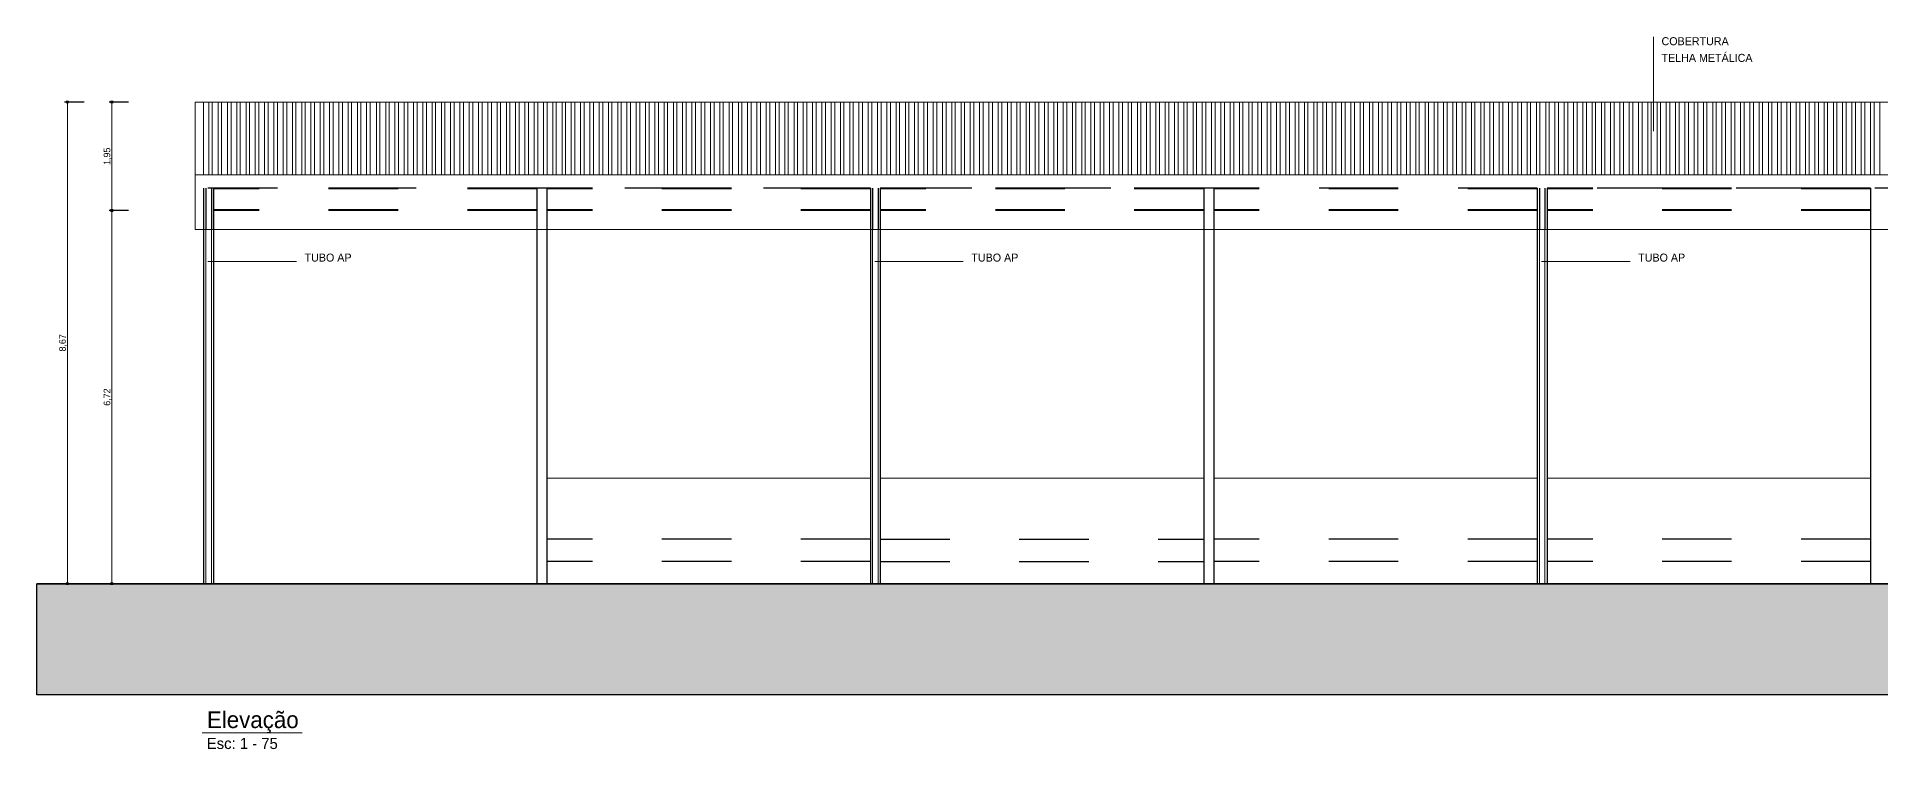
# Model space of a CAD drawing. Header units: millimetres. Extents: x 3006 to 6000, y 1661 to 3774.
# Drawn here: x 4011.14 to 4044.31, y 1777.83 to 1790.66 of the extents above; entities that cross this region are included whole.
import ezdxf

# ---------------------------------------------------------------- set-up
doc = ezdxf.new("R2010")
doc.units = ezdxf.units.MM
doc.header["$LTSCALE"] = 10
doc.linetypes.add('TT3', pattern=[0.25, 0.125, -0.125])
for name, color, linetype, lineweight in [('.10', 200, 'Continuous', 9), ('.15', 150, 'Continuous', 15), ('.25', 70, 'Continuous', 25), ('COTAS', 230, 'Continuous', 15)]:
    doc.layers.add(name, color=color, linetype=linetype, lineweight=lineweight)
for name, color, linetype in [('.20 hachura', 185, 'Continuous'), ('ARQ-PRJ', 8, 'TT3'), ('ARQ-STR-MET-PRJ', 8, 'TT3'), ('Escrita', 34, 'Continuous')]:
    doc.layers.add(name, color=color, linetype=linetype)
doc.layers.add('Verde', color=7, linetype='Continuous', true_color=0x136734)
doc.styles.add('Texto Wilian', font='himalaya.ttf')
doc.dimstyles.new('Cota 1-75 Exter WMJ', dxfattribs={"dimtxt": 0.12, "dimasz": 0.05, "dimexe": 0.05, "dimexo": 0.1, "dimgap": 0.002, "dimtad": 1, "dimzin": 1, "dimtxsty": 'Texto Wilian', "dimblk": 'BOXFILLED', "dimcen": 2.5, "dimclrd": 230, "dimclre": 230, "dimclrt": 104, "dimazin": 0, "dimtfac": 1, "dimtix": 1, "dimtmove": 0, "dimatfit": 3, "dimfxl": 0.3, "dimfxlon": 1, "dimlwd": 20, "dimarcsym": 1})

# ---------------------------------------------------------------- blocks, each defined once
blk = doc.blocks.new('_BoxFilled')
at = {"color": 0, "linetype": 'ByBlock', "lineweight": -2}
blk.add_line((-0.5, 0), (-1, 0), dxfattribs=at)
at = {"color": 0, "linetype": 'ByBlock'}
blk.add_solid([(-0.5, 0.5), (0.5, 0.5), (-0.5, -0.5), (0.5, -0.5)], dxfattribs=at)
blk = doc.blocks.new('*D534')
at = {"layer": 'COTAS', "color": 230, "lineweight": -2, "transparency": 16777216}
for p, q in [((4012.792, 1789.485), (4012.442, 1789.485)), ((4012.792, 1787.531), (4012.442, 1787.531))]:
    blk.add_line(p, q, dxfattribs=at)
at = {"layer": 'COTAS', "color": 230, "linetype": 'Continuous', "lineweight": 20, "transparency": 16777216}
blk.add_line((4012.492, 1789.435), (4012.492, 1787.581), dxfattribs=at)
at = {"layer": 'Defpoints', "color": 0, "transparency": 16777216}
for p in [(4013.992, 1789.485), (4012.492, 1787.531), (4014.142, 1787.531)]:
    blk.add_point(p, dxfattribs=at)
at = {"layer": 'COTAS', "color": 230, "lineweight": 20, "transparency": 16777216, "xscale": 0.05, "yscale": 0.05, "zscale": 0.05}
for p, rotation in [((4012.492, 1789.485), 90), ((4012.492, 1787.531), 270)]:
    blk.add_blockref('_BoxFilled', p, dxfattribs=dict(at, rotation=rotation))
at = {"layer": 'COTAS', "color": 104, "transparency": 16777216, "insert": (4012.415, 1788.508), "char_height": 0.12, "attachment_point": 5, "rotation": 90, "style": 'Texto Wilian'}
blk.add_mtext('1,95', dxfattribs=at)
blk = doc.blocks.new('*D535')
at = {"layer": 'COTAS', "color": 230, "lineweight": -2, "transparency": 16777216}
for p, q in [((4012.792, 1787.531), (4012.442, 1787.531)), ((4012.792, 1780.813), (4012.442, 1780.813))]:
    blk.add_line(p, q, dxfattribs=at)
at = {"layer": 'COTAS', "color": 230, "linetype": 'Continuous', "lineweight": 20, "transparency": 16777216}
blk.add_line((4012.492, 1787.481), (4012.492, 1780.863), dxfattribs=at)
at = {"layer": 'Defpoints', "color": 0, "transparency": 16777216}
for p in [(4014.142, 1787.531), (4012.492, 1780.813), (4014.142, 1780.813)]:
    blk.add_point(p, dxfattribs=at)
at = {"layer": 'COTAS', "color": 230, "lineweight": 20, "transparency": 16777216, "xscale": 0.05, "yscale": 0.05, "zscale": 0.05}
for p, rotation in [((4012.492, 1787.531), 90), ((4012.492, 1780.813), 270)]:
    blk.add_blockref('_BoxFilled', p, dxfattribs=dict(at, rotation=rotation))
at = {"layer": 'COTAS', "color": 104, "transparency": 16777216, "insert": (4012.415, 1784.172), "char_height": 0.12, "attachment_point": 5, "rotation": 90, "style": 'Texto Wilian'}
blk.add_mtext('6,72', dxfattribs=at)
blk = doc.blocks.new('*D536')
at = {"layer": 'COTAS', "color": 230, "lineweight": -2, "transparency": 16777216}
for p, q in [((4011.992, 1789.485), (4011.642, 1789.485)), ((4011.992, 1780.813), (4011.642, 1780.813))]:
    blk.add_line(p, q, dxfattribs=at)
at = {"layer": 'COTAS', "color": 230, "linetype": 'Continuous', "lineweight": 20, "transparency": 16777216}
blk.add_line((4011.692, 1789.435), (4011.692, 1780.863), dxfattribs=at)
at = {"layer": 'Defpoints', "color": 0, "transparency": 16777216}
for p in [(4012.292, 1789.485), (4011.692, 1780.813), (4012.292, 1780.813)]:
    blk.add_point(p, dxfattribs=at)
at = {"layer": 'COTAS', "color": 230, "lineweight": 20, "transparency": 16777216, "xscale": 0.05, "yscale": 0.05, "zscale": 0.05}
for p, rotation in [((4011.692, 1789.485), 90), ((4011.692, 1780.813), 270)]:
    blk.add_blockref('_BoxFilled', p, dxfattribs=dict(at, rotation=rotation))
at = {"layer": 'COTAS', "color": 104, "transparency": 16777216, "insert": (4011.615, 1785.149), "char_height": 0.12, "attachment_point": 5, "rotation": 90, "style": 'Texto Wilian'}
blk.add_mtext('8,67', dxfattribs=at)

msp = doc.modelspace()

# ---------------------------------------------------------------- hatches: boundary and pattern name
at = {"layer": '.20 hachura', "true_color": 0xc2a3a3}
h = msp.add_hatch(dxfattribs=at)
h.set_pattern_fill('EARTH', color=253, scale=0.1)
h.paths.add_polyline_path([(4071.503, 1778.813), (4071.503, 1780.813), (4011.142, 1780.813), (4011.142, 1778.813)])

# ---------------------------------------------------------------- linework, layer by layer
at = {"layer": '.10', "color": 200, "lineweight": 9}
for p, q in [((4014.182, 1787.187), (4014.182, 1780.813)), ((4014.282, 1787.187), (4014.282, 1780.813)), ((4026.182, 1787.187), (4026.182, 1780.813)), ((4026.282, 1787.187), (4026.282, 1780.813)), ((4038.182, 1787.187), (4038.182, 1780.813)), ((4038.282, 1787.187), (4038.282, 1780.813)), ((4026.142, 1782.713), (4020.321, 1782.713)), ((4026.321, 1782.713), (4032.142, 1782.713)), ((4038.142, 1782.713), (4032.321, 1782.713)), ((4044.142, 1782.713), (4038.321, 1782.713))]:
    msp.add_line(p, q, dxfattribs=at)
at = {"layer": '.15', "color": 150, "lineweight": 15}
for p, q in [((4013.992, 1788.177), (4013.992, 1789.485)), ((4014.142, 1789.485), (4013.992, 1789.485)), ((4050.321, 1789.485), (4014.142, 1789.485)), ((4014.142, 1788.177), (4014.142, 1789.485)), ((4014.235, 1789.485), (4014.235, 1788.177)), ((4014.299, 1789.485), (4014.299, 1788.177)), ((4014.402, 1789.485), (4014.402, 1788.177)), ((4014.466, 1789.485), (4014.466, 1788.177)), ((4014.572, 1789.485), (4014.572, 1788.177)), ((4014.636, 1789.485), (4014.636, 1788.177)), ((4014.739, 1789.485), (4014.739, 1788.177)), ((4014.803, 1789.485), (4014.803, 1788.177)), ((4014.906, 1789.485), (4014.906, 1788.177)), ((4014.97, 1789.485), (4014.97, 1788.177)), ((4015.073, 1789.485), (4015.073, 1788.177)), ((4015.137, 1789.485), (4015.137, 1788.177)), ((4015.24, 1789.485), (4015.24, 1788.177)), ((4015.304, 1789.485), (4015.304, 1788.177)), ((4015.407, 1789.485), (4015.407, 1788.177)), ((4015.471, 1789.485), (4015.471, 1788.177)), ((4015.574, 1789.485), (4015.574, 1788.177)), ((4015.638, 1789.485), (4015.638, 1788.177)), ((4015.741, 1789.485), (4015.741, 1788.177)), ((4015.805, 1789.485), (4015.805, 1788.177)), ((4015.908, 1789.485), (4015.908, 1788.177)), ((4015.972, 1789.485), (4015.972, 1788.177)), ((4016.075, 1789.485), (4016.075, 1788.177)), ((4016.139, 1789.485), (4016.139, 1788.177)), ((4016.242, 1789.485), (4016.242, 1788.177)), ((4016.306, 1789.485), (4016.306, 1788.177)), ((4016.409, 1789.485), (4016.409, 1788.177)), ((4016.473, 1789.485), (4016.473, 1788.177)), ((4016.576, 1789.485), (4016.576, 1788.177)), ((4016.64, 1789.485), (4016.64, 1788.177)), ((4016.743, 1789.485), (4016.743, 1788.177)), ((4016.807, 1789.485), (4016.807, 1788.177)), ((4016.91, 1789.485), (4016.91, 1788.177)), ((4016.974, 1789.485), (4016.974, 1788.177)), ((4017.077, 1789.485), (4017.077, 1788.177)), ((4017.141, 1789.485), (4017.141, 1788.177)), ((4017.253, 1789.485), (4017.253, 1788.177)), ((4017.317, 1789.485), (4017.317, 1788.177)), ((4017.42, 1789.485), (4017.42, 1788.177)), ((4017.484, 1789.485), (4017.484, 1788.177)), ((4017.587, 1789.485), (4017.587, 1788.177)), ((4017.651, 1789.485), (4017.651, 1788.177)), ((4017.754, 1789.485), (4017.754, 1788.177)), ((4017.818, 1789.485), (4017.818, 1788.177)), ((4017.921, 1789.485), (4017.921, 1788.177)), ((4017.985, 1789.485), (4017.985, 1788.177)), ((4018.088, 1789.485), (4018.088, 1788.177)), ((4018.152, 1789.485), (4018.152, 1788.177)), ((4018.255, 1789.485), (4018.255, 1788.177)), ((4018.319, 1789.485), (4018.319, 1788.177)), ((4018.422, 1789.485), (4018.422, 1788.177)), ((4018.486, 1789.485), (4018.486, 1788.177)), ((4018.589, 1789.485), (4018.589, 1788.177)), ((4018.653, 1789.485), (4018.653, 1788.177)), ((4018.756, 1789.485), (4018.756, 1788.177)), ((4018.82, 1789.485), (4018.82, 1788.177)), ((4018.923, 1789.485), (4018.923, 1788.177)), ((4018.987, 1789.485), (4018.987, 1788.177)), ((4019.09, 1789.485), (4019.09, 1788.177)), ((4019.154, 1789.485), (4019.154, 1788.177)), ((4019.257, 1789.485), (4019.257, 1788.177)), ((4019.321, 1789.485), (4019.321, 1788.177)), ((4019.424, 1789.485), (4019.424, 1788.177)), ((4019.488, 1789.485), (4019.488, 1788.177)), ((4019.591, 1789.485), (4019.591, 1788.177)), ((4019.655, 1789.485), (4019.655, 1788.177)), ((4019.758, 1789.485), (4019.758, 1788.177)), ((4019.822, 1789.485), (4019.822, 1788.177)), ((4019.925, 1789.485), (4019.925, 1788.177)), ((4019.989, 1789.485), (4019.989, 1788.177)), ((4020.092, 1789.485), (4020.092, 1788.177)), ((4020.156, 1789.485), (4020.156, 1788.177)), ((4020.259, 1789.485), (4020.259, 1788.177)), ((4020.323, 1789.485), (4020.323, 1788.177)), ((4020.426, 1789.485), (4020.426, 1788.177)), ((4020.49, 1789.485), (4020.49, 1788.177)), ((4020.593, 1789.485), (4020.593, 1788.177)), ((4020.657, 1789.485), (4020.657, 1788.177)), ((4020.76, 1789.485), (4020.76, 1788.177)), ((4020.824, 1789.485), (4020.824, 1788.177)), ((4020.927, 1789.485), (4020.927, 1788.177)), ((4020.991, 1789.485), (4020.991, 1788.177)), ((4021.094, 1789.485), (4021.094, 1788.177)), ((4021.158, 1789.485), (4021.158, 1788.177)), ((4021.261, 1789.485), (4021.261, 1788.177)), ((4021.325, 1789.485), (4021.325, 1788.177)), ((4021.428, 1789.485), (4021.428, 1788.177)), ((4021.492, 1789.485), (4021.492, 1788.177)), ((4021.595, 1789.485), (4021.595, 1788.177)), ((4021.659, 1789.485), (4021.659, 1788.177)), ((4021.762, 1789.485), (4021.762, 1788.177)), ((4021.826, 1789.485), (4021.826, 1788.177)), ((4021.929, 1789.485), (4021.929, 1788.177)), ((4021.993, 1789.485), (4021.993, 1788.177)), ((4022.096, 1789.485), (4022.096, 1788.177)), ((4022.16, 1789.485), (4022.16, 1788.177)), ((4022.263, 1789.485), (4022.263, 1788.177)), ((4022.327, 1789.485), (4022.327, 1788.177)), ((4022.43, 1789.485), (4022.43, 1788.177)), ((4022.494, 1789.485), (4022.494, 1788.177)), ((4022.597, 1789.485), (4022.597, 1788.177)), ((4022.661, 1789.485), (4022.661, 1788.177)), ((4022.764, 1789.485), (4022.764, 1788.177)), ((4022.828, 1789.485), (4022.828, 1788.177)), ((4022.931, 1789.485), (4022.931, 1788.177)), ((4022.995, 1789.485), (4022.995, 1788.177)), ((4023.098, 1789.485), (4023.098, 1788.177)), ((4023.162, 1789.485), (4023.162, 1788.177)), ((4023.265, 1789.485), (4023.265, 1788.177)), ((4023.329, 1789.485), (4023.329, 1788.177)), ((4023.432, 1789.485), (4023.432, 1788.177)), ((4023.496, 1789.485), (4023.496, 1788.177)), ((4023.599, 1789.485), (4023.599, 1788.177)), ((4023.663, 1789.485), (4023.663, 1788.177)), ((4023.766, 1789.485), (4023.766, 1788.177)), ((4023.83, 1789.485), (4023.83, 1788.177)), ((4023.933, 1789.485), (4023.933, 1788.177)), ((4023.997, 1789.485), (4023.997, 1788.177)), ((4024.1, 1789.485), (4024.1, 1788.177)), ((4024.164, 1789.485), (4024.164, 1788.177)), ((4024.267, 1789.485), (4024.267, 1788.177)), ((4024.331, 1789.485), (4024.331, 1788.177)), ((4024.434, 1789.485), (4024.434, 1788.177)), ((4024.498, 1789.485), (4024.498, 1788.177)), ((4024.601, 1789.485), (4024.601, 1788.177)), ((4024.665, 1789.485), (4024.665, 1788.177)), ((4024.768, 1789.485), (4024.768, 1788.177)), ((4024.832, 1789.485), (4024.832, 1788.177)), ((4024.935, 1789.485), (4024.935, 1788.177)), ((4024.999, 1789.485), (4024.999, 1788.177)), ((4025.102, 1789.485), (4025.102, 1788.177)), ((4025.166, 1789.485), (4025.166, 1788.177)), ((4025.269, 1789.485), (4025.269, 1788.177)), ((4025.333, 1789.485), (4025.333, 1788.177)), ((4025.436, 1789.485), (4025.436, 1788.177)), ((4025.5, 1789.485), (4025.5, 1788.177)), ((4025.603, 1789.485), (4025.603, 1788.177)), ((4025.667, 1789.485), (4025.667, 1788.177)), ((4025.77, 1789.485), (4025.77, 1788.177)), ((4025.834, 1789.485), (4025.834, 1788.177)), ((4025.937, 1789.485), (4025.937, 1788.177)), ((4026.001, 1789.485), (4026.001, 1788.177)), ((4026.104, 1789.485), (4026.104, 1788.177)), ((4026.168, 1789.485), (4026.168, 1788.177)), ((4026.271, 1789.485), (4026.271, 1788.177)), ((4026.335, 1789.485), (4026.335, 1788.177)), ((4026.438, 1789.485), (4026.438, 1788.177)), ((4026.502, 1789.485), (4026.502, 1788.177)), ((4026.605, 1789.485), (4026.605, 1788.177)), ((4026.669, 1789.485), (4026.669, 1788.177)), ((4026.772, 1789.485), (4026.772, 1788.177)), ((4026.836, 1789.485), (4026.836, 1788.177)), ((4026.939, 1789.485), (4026.939, 1788.177)), ((4027.003, 1789.485), (4027.003, 1788.177)), ((4027.106, 1789.485), (4027.106, 1788.177)), ((4027.17, 1789.485), (4027.17, 1788.177)), ((4027.273, 1789.485), (4027.273, 1788.177)), ((4027.337, 1789.485), (4027.337, 1788.177)), ((4027.44, 1789.485), (4027.44, 1788.177)), ((4027.504, 1789.485), (4027.504, 1788.177)), ((4027.607, 1789.485), (4027.607, 1788.177)), ((4027.671, 1789.485), (4027.671, 1788.177)), ((4027.774, 1789.485), (4027.774, 1788.177)), ((4027.838, 1789.485), (4027.838, 1788.177)), ((4027.941, 1789.485), (4027.941, 1788.177)), ((4028.005, 1789.485), (4028.005, 1788.177)), ((4028.108, 1789.485), (4028.108, 1788.177)), ((4028.172, 1789.485), (4028.172, 1788.177)), ((4028.275, 1789.485), (4028.275, 1788.177)), ((4028.339, 1789.485), (4028.339, 1788.177)), ((4028.442, 1789.485), (4028.442, 1788.177)), ((4028.506, 1789.485), (4028.506, 1788.177)), ((4028.609, 1789.485), (4028.609, 1788.177)), ((4028.673, 1789.485), (4028.673, 1788.177)), ((4028.776, 1789.485), (4028.776, 1788.177)), ((4028.84, 1789.485), (4028.84, 1788.177)), ((4028.943, 1789.485), (4028.943, 1788.177)), ((4029.007, 1789.485), (4029.007, 1788.177)), ((4029.11, 1789.485), (4029.11, 1788.177)), ((4029.174, 1789.485), (4029.174, 1788.177)), ((4029.277, 1789.485), (4029.277, 1788.177)), ((4029.341, 1789.485), (4029.341, 1788.177)), ((4029.444, 1789.485), (4029.444, 1788.177)), ((4029.508, 1789.485), (4029.508, 1788.177)), ((4029.611, 1789.485), (4029.611, 1788.177)), ((4029.675, 1789.485), (4029.675, 1788.177)), ((4029.778, 1789.485), (4029.778, 1788.177)), ((4029.842, 1789.485), (4029.842, 1788.177)), ((4029.945, 1789.485), (4029.945, 1788.177)), ((4030.009, 1789.485), (4030.009, 1788.177)), ((4030.112, 1789.485), (4030.112, 1788.177)), ((4030.176, 1789.485), (4030.176, 1788.177)), ((4030.279, 1789.485), (4030.279, 1788.177)), ((4030.343, 1789.485), (4030.343, 1788.177)), ((4030.446, 1789.485), (4030.446, 1788.177)), ((4030.51, 1789.485), (4030.51, 1788.177)), ((4030.613, 1789.485), (4030.613, 1788.177)), ((4030.677, 1789.485), (4030.677, 1788.177)), ((4030.78, 1789.485), (4030.78, 1788.177)), ((4030.844, 1789.485), (4030.844, 1788.177)), ((4030.947, 1789.485), (4030.947, 1788.177)), ((4031.011, 1789.485), (4031.011, 1788.177)), ((4031.114, 1789.485), (4031.114, 1788.177)), ((4031.178, 1789.485), (4031.178, 1788.177)), ((4031.281, 1789.485), (4031.281, 1788.177)), ((4031.345, 1789.485), (4031.345, 1788.177)), ((4031.448, 1789.485), (4031.448, 1788.177)), ((4031.512, 1789.485), (4031.512, 1788.177)), ((4031.615, 1789.485), (4031.615, 1788.177)), ((4031.679, 1789.485), (4031.679, 1788.177)), ((4031.782, 1789.485), (4031.782, 1788.177)), ((4031.846, 1789.485), (4031.846, 1788.177)), ((4031.949, 1789.485), (4031.949, 1788.177)), ((4032.013, 1789.485), (4032.013, 1788.177)), ((4032.116, 1789.485), (4032.116, 1788.177)), ((4032.18, 1789.485), (4032.18, 1788.177)), ((4032.283, 1789.485), (4032.283, 1788.177)), ((4032.347, 1789.485), (4032.347, 1788.177)), ((4032.45, 1789.485), (4032.45, 1788.177)), ((4032.514, 1789.485), (4032.514, 1788.177)), ((4032.617, 1789.485), (4032.617, 1788.177)), ((4032.681, 1789.485), (4032.681, 1788.177)), ((4032.784, 1789.485), (4032.784, 1788.177)), ((4032.848, 1789.485), (4032.848, 1788.177)), ((4032.951, 1789.485), (4032.951, 1788.177)), ((4033.015, 1789.485), (4033.015, 1788.177)), ((4033.118, 1789.485), (4033.118, 1788.177)), ((4033.182, 1789.485), (4033.182, 1788.177)), ((4033.285, 1789.485), (4033.285, 1788.177)), ((4033.349, 1789.485), (4033.349, 1788.177)), ((4033.452, 1789.485), (4033.452, 1788.177)), ((4033.516, 1789.485), (4033.516, 1788.177)), ((4033.619, 1789.485), (4033.619, 1788.177)), ((4033.683, 1789.485), (4033.683, 1788.177)), ((4033.786, 1789.485), (4033.786, 1788.177)), ((4033.85, 1789.485), (4033.85, 1788.177)), ((4033.953, 1789.485), (4033.953, 1788.177)), ((4034.017, 1789.485), (4034.017, 1788.177)), ((4034.12, 1789.485), (4034.12, 1788.177)), ((4034.184, 1789.485), (4034.184, 1788.177)), ((4034.287, 1789.485), (4034.287, 1788.177)), ((4034.351, 1789.485), (4034.351, 1788.177)), ((4034.454, 1789.485), (4034.454, 1788.177)), ((4034.518, 1789.485), (4034.518, 1788.177)), ((4034.621, 1789.485), (4034.621, 1788.177)), ((4034.685, 1789.485), (4034.685, 1788.177)), ((4034.788, 1789.485), (4034.788, 1788.177)), ((4034.852, 1789.485), (4034.852, 1788.177)), ((4034.955, 1789.485), (4034.955, 1788.177)), ((4035.019, 1789.485), (4035.019, 1788.177)), ((4035.122, 1789.485), (4035.122, 1788.177)), ((4035.186, 1789.485), (4035.186, 1788.177)), ((4035.289, 1789.485), (4035.289, 1788.177)), ((4035.353, 1789.485), (4035.353, 1788.177)), ((4035.456, 1789.485), (4035.456, 1788.177)), ((4035.52, 1789.485), (4035.52, 1788.177)), ((4035.623, 1789.485), (4035.623, 1788.177)), ((4035.687, 1789.485), (4035.687, 1788.177)), ((4035.79, 1789.485), (4035.79, 1788.177)), ((4035.854, 1789.485), (4035.854, 1788.177)), ((4035.957, 1789.485), (4035.957, 1788.177)), ((4036.021, 1789.485), (4036.021, 1788.177)), ((4036.124, 1789.485), (4036.124, 1788.177)), ((4036.188, 1789.485), (4036.188, 1788.177)), ((4036.291, 1789.485), (4036.291, 1788.177)), ((4036.355, 1789.485), (4036.355, 1788.177)), ((4036.458, 1789.485), (4036.458, 1788.177)), ((4036.522, 1789.485), (4036.522, 1788.177)), ((4036.625, 1789.485), (4036.625, 1788.177)), ((4036.689, 1789.485), (4036.689, 1788.177)), ((4036.792, 1789.485), (4036.792, 1788.177)), ((4036.856, 1789.485), (4036.856, 1788.177)), ((4036.959, 1789.485), (4036.959, 1788.177)), ((4037.023, 1789.485), (4037.023, 1788.177)), ((4037.126, 1789.485), (4037.126, 1788.177)), ((4037.19, 1789.485), (4037.19, 1788.177)), ((4037.293, 1789.485), (4037.293, 1788.177)), ((4037.357, 1789.485), (4037.357, 1788.177)), ((4037.46, 1789.485), (4037.46, 1788.177)), ((4037.524, 1789.485), (4037.524, 1788.177)), ((4037.627, 1789.485), (4037.627, 1788.177)), ((4037.691, 1789.485), (4037.691, 1788.177)), ((4037.794, 1789.485), (4037.794, 1788.177)), ((4037.858, 1789.485), (4037.858, 1788.177)), ((4037.961, 1789.485), (4037.961, 1788.177)), ((4038.025, 1789.485), (4038.025, 1788.177)), ((4038.128, 1789.485), (4038.128, 1788.177)), ((4038.192, 1789.485), (4038.192, 1788.177)), ((4038.295, 1789.485), (4038.295, 1788.177)), ((4038.359, 1789.485), (4038.359, 1788.177)), ((4038.462, 1789.485), (4038.462, 1788.177)), ((4038.526, 1789.485), (4038.526, 1788.177)), ((4038.629, 1789.485), (4038.629, 1788.177)), ((4038.693, 1789.485), (4038.693, 1788.177)), ((4038.796, 1789.485), (4038.796, 1788.177)), ((4038.86, 1789.485), (4038.86, 1788.177)), ((4038.963, 1789.485), (4038.963, 1788.177)), ((4039.027, 1789.485), (4039.027, 1788.177)), ((4039.13, 1789.485), (4039.13, 1788.177)), ((4039.194, 1789.485), (4039.194, 1788.177)), ((4039.297, 1789.485), (4039.297, 1788.177)), ((4039.361, 1789.485), (4039.361, 1788.177)), ((4039.464, 1789.485), (4039.464, 1788.177)), ((4039.528, 1789.485), (4039.528, 1788.177)), ((4039.631, 1789.485), (4039.631, 1788.177)), ((4039.695, 1789.485), (4039.695, 1788.177)), ((4039.798, 1789.485), (4039.798, 1788.177)), ((4039.862, 1789.485), (4039.862, 1788.177)), ((4039.965, 1789.485), (4039.965, 1788.177)), ((4040.029, 1789.485), (4040.029, 1788.177)), ((4040.132, 1789.485), (4040.132, 1788.177)), ((4040.196, 1789.485), (4040.196, 1788.177)), ((4040.299, 1789.485), (4040.299, 1788.177)), ((4040.363, 1789.485), (4040.363, 1788.177)), ((4040.466, 1789.485), (4040.466, 1788.177)), ((4040.53, 1789.485), (4040.53, 1788.177)), ((4040.633, 1789.485), (4040.633, 1788.177)), ((4040.697, 1789.485), (4040.697, 1788.177)), ((4040.8, 1789.485), (4040.8, 1788.177)), ((4040.864, 1789.485), (4040.864, 1788.177)), ((4040.967, 1789.485), (4040.967, 1788.177)), ((4041.031, 1789.485), (4041.031, 1788.177)), ((4041.134, 1789.485), (4041.134, 1788.177)), ((4041.198, 1789.485), (4041.198, 1788.177)), ((4041.301, 1789.485), (4041.301, 1788.177)), ((4041.365, 1789.485), (4041.365, 1788.177)), ((4041.468, 1789.485), (4041.468, 1788.177)), ((4041.532, 1789.485), (4041.532, 1788.177)), ((4041.635, 1789.485), (4041.635, 1788.177)), ((4041.699, 1789.485), (4041.699, 1788.177)), ((4041.802, 1789.485), (4041.802, 1788.177)), ((4041.866, 1789.485), (4041.866, 1788.177)), ((4041.969, 1789.485), (4041.969, 1788.177)), ((4042.033, 1789.485), (4042.033, 1788.177)), ((4042.136, 1789.485), (4042.136, 1788.177)), ((4042.2, 1789.485), (4042.2, 1788.177)), ((4042.303, 1789.485), (4042.303, 1788.177)), ((4042.367, 1789.485), (4042.367, 1788.177)), ((4042.47, 1789.485), (4042.47, 1788.177)), ((4042.534, 1789.485), (4042.534, 1788.177)), ((4042.637, 1789.485), (4042.637, 1788.177)), ((4042.701, 1789.485), (4042.701, 1788.177)), ((4042.804, 1789.485), (4042.804, 1788.177)), ((4042.868, 1789.485), (4042.868, 1788.177)), ((4042.971, 1789.485), (4042.971, 1788.177)), ((4043.035, 1789.485), (4043.035, 1788.177)), ((4043.138, 1789.485), (4043.138, 1788.177)), ((4043.202, 1789.485), (4043.202, 1788.177)), ((4043.305, 1789.485), (4043.305, 1788.177)), ((4043.369, 1789.485), (4043.369, 1788.177)), ((4043.472, 1789.485), (4043.472, 1788.177)), ((4043.536, 1789.485), (4043.536, 1788.177)), ((4043.639, 1789.485), (4043.639, 1788.177)), ((4043.703, 1789.485), (4043.703, 1788.177)), ((4043.806, 1789.485), (4043.806, 1788.177)), ((4043.87, 1789.485), (4043.87, 1788.177)), ((4043.973, 1789.485), (4043.973, 1788.177)), ((4044.037, 1789.485), (4044.037, 1788.177)), ((4044.14, 1789.485), (4044.14, 1788.177)), ((4044.204, 1789.485), (4044.204, 1788.177)), ((4044.307, 1789.485), (4044.307, 1788.177)), ((4013.992, 1788.177), (4013.992, 1787.187)), ((4050.471, 1788.177), (4013.992, 1788.177)), ((4050.471, 1787.187), (4013.992, 1787.187))]:
    msp.add_line(p, q, dxfattribs=at)
at = {"layer": '.20 hachura', "color": 253, "true_color": 0xc2a3a3}
msp.add_line((4071.503, 1780.813), (4011.142, 1780.813), dxfattribs=at)
msp.add_lwpolyline([(4071.503, 1780.813), (4071.503, 1778.813), (4011.142, 1778.813), (4011.142, 1780.813)], close=True, dxfattribs=at)
at = {"layer": '.25', "color": 70, "lineweight": 25}
for p, q in [((4014.142, 1787.187), (4014.142, 1780.813)), ((4014.321, 1787.187), (4014.321, 1780.813)), ((4020.142, 1787.187), (4020.142, 1780.813)), ((4020.321, 1787.187), (4020.321, 1780.813)), ((4026.142, 1787.187), (4026.142, 1780.813)), ((4026.321, 1787.187), (4026.321, 1780.813)), ((4032.142, 1787.187), (4032.142, 1780.813)), ((4032.321, 1787.187), (4032.321, 1780.813)), ((4038.142, 1787.187), (4038.142, 1780.813)), ((4038.321, 1787.187), (4038.321, 1780.813)), ((4044.142, 1787.187), (4044.142, 1780.813))]:
    msp.add_line(p, q, dxfattribs=at)
at = {"layer": 'ARQ-PRJ'}
for p, q in [((4050.471, 1787.936), (4013.992, 1787.936)), ((4014.182, 1787.936), (4014.182, 1787.187)), ((4014.282, 1787.936), (4014.282, 1787.187)), ((4026.182, 1787.936), (4026.182, 1787.187)), ((4026.282, 1787.936), (4026.282, 1787.187)), ((4038.182, 1787.936), (4038.182, 1787.187)), ((4038.282, 1787.936), (4038.282, 1787.187)), ((4026.142, 1781.613), (4020.321, 1781.613)), ((4026.321, 1781.613), (4032.142, 1781.613)), ((4038.142, 1781.613), (4032.321, 1781.613)), ((4044.142, 1781.613), (4038.321, 1781.613)), ((4026.142, 1781.213), (4020.321, 1781.213)), ((4026.321, 1781.213), (4032.142, 1781.213)), ((4038.142, 1781.213), (4032.321, 1781.213)), ((4044.142, 1781.213), (4038.321, 1781.213))]:
    msp.add_line(p, q, dxfattribs=at)
at = {"layer": 'ARQ-STR-MET-PRJ'}
for p, q in [((4014.142, 1787.936), (4014.142, 1787.187)), ((4014.321, 1787.936), (4014.321, 1787.187)), ((4020.142, 1787.934), (4014.321, 1787.934)), ((4020.142, 1787.922), (4014.321, 1787.922)), ((4020.142, 1787.936), (4020.142, 1787.187)), ((4020.321, 1787.936), (4020.321, 1787.187)), ((4026.142, 1787.934), (4020.321, 1787.934)), ((4026.142, 1787.922), (4020.321, 1787.922)), ((4026.142, 1787.936), (4026.142, 1787.187)), ((4026.321, 1787.936), (4026.321, 1787.187)), ((4032.142, 1787.934), (4026.321, 1787.934)), ((4032.142, 1787.922), (4026.321, 1787.922)), ((4032.142, 1787.936), (4032.142, 1787.187)), ((4032.321, 1787.936), (4032.321, 1787.187)), ((4038.142, 1787.934), (4032.321, 1787.934)), ((4038.142, 1787.922), (4032.321, 1787.922)), ((4038.142, 1787.936), (4038.142, 1787.187)), ((4038.321, 1787.936), (4038.321, 1787.187)), ((4044.142, 1787.934), (4038.321, 1787.934)), ((4044.142, 1787.922), (4038.321, 1787.922)), ((4044.142, 1787.936), (4044.142, 1787.187)), ((4020.142, 1787.542), (4014.321, 1787.542)), ((4020.142, 1787.531), (4014.321, 1787.531)), ((4026.142, 1787.542), (4020.321, 1787.542)), ((4026.142, 1787.531), (4020.321, 1787.531)), ((4032.142, 1787.542), (4026.321, 1787.542)), ((4032.142, 1787.531), (4026.321, 1787.531)), ((4038.142, 1787.542), (4032.321, 1787.542)), ((4038.142, 1787.531), (4032.321, 1787.531)), ((4044.142, 1787.542), (4038.321, 1787.542)), ((4044.142, 1787.531), (4038.321, 1787.531))]:
    msp.add_line(p, q, dxfattribs=at)
at = {"layer": 'Verde', "color": 106, "lineweight": 9}
msp.add_line((4014.114, 1778.128), (4015.918, 1778.128), dxfattribs=at)

# ---------------------------------------------------------------- texts
at = {"layer": 'Escrita', "style": 'Texto Wilian'}
for s, p in [('COBERTURA', (4040.38, 1790.508)), ('TELHA METÁLICA', (4040.38, 1790.208)), ('TUBO AP', (4015.96, 1786.612)), ('TUBO AP', (4027.96, 1786.612)), ('TUBO AP', (4039.96, 1786.612))]:
    msp.add_text(s, height=0.144, dxfattribs=at).set_placement(p)
at = {"layer": 'Escrita', "attachment_point": 1, "style": 'Texto Wilian'}
for s, insert, char_height, width in [('{\\C50;Elevação }', (4014.203, 1778.513), 0.3, 7.44131), ('{\\C50;Esc: 1 - 75}', (4014.2, 1778.036), 0.2, 3.14298)]:
    msp.add_mtext(s, dxfattribs=dict(at, insert=insert, char_height=char_height, width=width))

# ---------------------------------------------------------------- dimensions: what is measured, and where the dimension line sits
at = {"layer": 'COTAS'}
for base, p1, p2, picture, middle in [((4011.692, 1780.813), (4012.292, 1789.485), (4012.292, 1780.813), '*D536', (4011.615, 1785.149)), ((4012.492, 1787.531), (4013.992, 1789.485), (4014.142, 1787.531), '*D534', (4012.415, 1788.508)), ((4012.492, 1780.813), (4014.142, 1787.531), (4014.142, 1780.813), '*D535', (4012.415, 1784.172))]:
    dim = msp.add_linear_dim(base=base, p1=p1, p2=p2, angle=90, dimstyle='Cota 1-75 Exter WMJ', override={"dimtmove": 1}, dxfattribs=at)
    dim.commit()
    dim.dimension.update_dxf_attribs({"geometry": picture, "text_midpoint": middle})

# ---------------------------------------------------------------- leaders
for points in [[(4040.233, 1788.959), (4040.233, 1790.658)], [(4014.22, 1786.612), (4015.814, 1786.612)], [(4026.22, 1786.612), (4027.814, 1786.612)], [(4038.22, 1786.612), (4039.814, 1786.612)]]:
    msp.add_leader(points, dimstyle='Cota 1-75 Exter WMJ', override={"dimtmove": 1}, dxfattribs=at)

doc.saveas('drawing.dxf')
